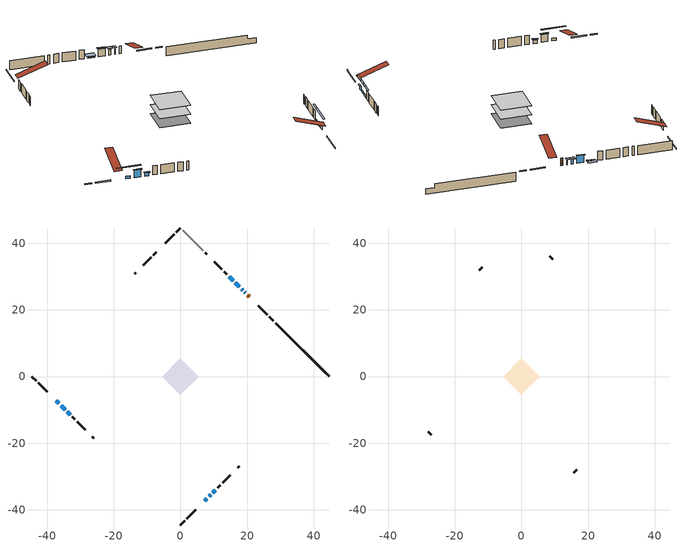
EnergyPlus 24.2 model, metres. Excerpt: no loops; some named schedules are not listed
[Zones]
conditioned space
 floor adiabatic (AdiabaticFloorConstruction): -5.51,0 0,5.51 5.51,0 0,-5.51 z0.89
 floor foundation (Slab1 construction): -5.5,0 0,5.5 5.5,0 0,-5.5 z-1.55
 wall outside (RimJoist1 construction): 0,-44.55 1.21,-43.34 / -44.55,0 -43.34,-1.21 / 0,44.55 -1.21,43.34 / 27.88,16.67 26.67,17.88 z0.89:1.19
 wall outside (RimJoist2 construction): 1.87,-42.68 4.58,-39.97 / -42.68,-1.87 -39.97,-4.58 / -1.87,42.68 -4.58,39.97 / 26.01,18.54 23.3,21.25 z0.89:1.19
 wall outside (AdiabaticWallConstruction 1): 20.58,23.98 20.15,24.4 z0.89:2.92
 wall outside (AdiabaticWallConstruction): 19.49,25.06 19.35,25.21 / 18.69,25.86 18.31,26.24 z0.89:2.42; -37.25,-7.3 -36.46,-8.09 / 8.56,-35.99 9.05,-35.5 / 9.71,-34.84 10.49,-34.06 z0.89:1.58; 17.66,26.89 16.43,28.12 / -35.81,-8.74 -34.58,-9.97 z0.89:2.92; 7.3,-37.25 7.9,-36.65 z0.89:2.01; -33.93,-10.62 -33.15,-11.4 z0.89:1.78; 15.78,28.77 14.56,29.99 z0.89:1.01
 wall outside (Wall1 construction): 11.15,-33.4 11.96,-32.59 / -32.49,-12.06 -31.68,-12.87 / -7.31,37.25 -8.12,36.43 / 13.9,30.65 13.09,31.46 z0.89:3.33
 wall outside (Wall2 construction): 12.61,-31.94 14.99,-29.56 / -31.02,-13.53 -28.65,-15.91 / -8.77,35.78 -11.15,33.4 / 12.43,32.12 10.06,34.5 z0.89:3.33
 wall outside (Wall4 construction): 17.21,-27.34 17.61,-26.95 / -26.43,-18.13 -26.03,-18.52 / -13.37,31.18 -13.76,30.79 / 7.84,36.72 7.44,37.11 z0.89:3.33
 wall foundation (FoundationWall1 construction): 28.54,16.01,-1.55 28.54,16.01,0.89 42.95,1.6,0.89 42.95,1.6,-0.09 44.55,0,-0.09 44.55,0,-1.55
 wall adiabatic (Wall5 construction): 6.78,37.77 0.66,43.89 z0.89:3.33
 window (WindowConstruction 4): 19.49,25.06 19.35,25.2 z0.89:2.41
 window (WindowConstruction 9): -37.25,-7.31 -36.46,-8.09 z0.89:1.58
 window (WindowConstruction 5): 18.69,25.86 18.31,26.24 z0.89:2.41
 window (WindowConstruction): 17.66,26.9 16.43,28.12 z0.89:2.92
 window (WindowConstruction 1): 7.31,-37.25 7.9,-36.65 z0.89:2.01
 window (WindowConstruction 2): -35.81,-8.74 -34.58,-9.97 z0.89:2.92
 window (WindowConstruction 3): -33.93,-10.62 -33.15,-11.4 z0.89:1.78
 window (WindowConstruction 6): 15.78,28.77 14.56,29.99 z0.89:1.01
 window (WindowConstruction 7): 8.56,-35.99 9.05,-35.5 z0.89:1.58
 window (WindowConstruction 8): 9.71,-34.84 10.49,-34.06 z0.89:1.58
 door (Door): 20.57,23.98 20.15,24.4 z0.89:2.92
 ceiling adiabatic (AdiabaticFloorConstruction): 0,-5.51 5.51,0 0,5.51 -5.51,0 z0.89
attic - vented
 floor to conditioned space (Floor1 construction Reversed): -5.5,0 0,5.5 5.5,0 0,-5.5 z3.33
 wall outside (Wall3 construction): 15.65,-28.9 16.55,-28 / -27.99,-16.56 -27.08,-17.47 / -11.81,32.74 -12.71,31.84 / 9.4,35.15 8.49,36.06 z0.89:3.33
 roof outside (Roof1 construction): 6.65,-37.9,3.33 1.29,-32.54,5.85 -0.12,-33.96,5.85 5.24,-39.31,3.33; -37.9,-6.65,3.33 -32.54,-1.29,5.85 -33.96,0.12,5.85 -39.31,-5.24,3.33; -6.65,37.9,3.33 -1.29,32.54,5.85 0.12,33.96,5.85 -5.24,39.31,3.33; 21.23,23.32,3.33 15.87,17.96,5.85 17.28,16.55,5.85 22.64,21.91,3.33
shading: 19.14,25.42 19.7,24.85 20.35,25.49 19.78,26.06 z2.71; -34.6,-9.95 -39.11,-5.44 -39.4,-5.73 -34.89,-10.24 z4.22; 18.1,26.45 18.9,25.65 19.55,26.29 18.75,27.09 z2.71; 16.29,28.26 17.8,26.75 18.09,27.04 16.58,28.55 z3.12; 8.05,-36.5 7.16,-37.39 7.45,-37.68 8.34,-36.8 z2.21; -34.44,-10.11 -35.95,-8.6 -36.24,-8.89 -34.73,-10.4 z3.12; -33,-11.55 -34.07,-10.48 -34.36,-10.77 -33.3,-11.84 z1.98; 14.35,30.2 15.99,28.56 17.06,29.64 15.42,31.28 z1.3; 10.92,-33.63 6.69,-37.86 6.99,-38.15 11.21,-33.93 z4.22; 12.36,-32.2 7.84,-36.71 8.13,-37 12.65,-32.49 z4.22
[Building]
Building 1: Terrain=Suburbs
[Site:Location]
Quebec Intl AP_QC: Latitude {deg}=46.8; Longitude {deg}=-71.38; Time Zone {hr}=-5; Elevation {m}=74; Keep Site Location Information=Yes
[Site:GroundTemperature:Shallow]
0.0108218, -2.24938, -2.43038, -1.3578, 2.94801, 7.23376, 10.9493, 13.303, 13.5029, 11.5886, 7.96783, 3.81355
[Site:WaterMainsTemperature]
Calculation Method=Schedule; Temperature Schedule=mains temperature schedule
[Material] Roughness=Rough; Thermal Absorptance=0.9
Name | Thickness {m} | Conductivity {W/m-K} | Density {kg/m3} | Specific Heat {J/kg-K} | Solar Absorptance | Visible Absorptance
asphalt or fiberglass shingles | 0.00635 | 0.162714 | 1121.4 | 1465.45 | 0.4 | 0.4
ceiling loosefill ins | 0.254 | 0.0480833 | 16.02 | 1046.75 | 0.7 | 0.7
ceiling stud and cavity | 0.1397 | 0.0794962 | 65.682 | 1177.47 | 0.7 | 0.7
concrete 4.0 in. | 0.1016 | 1.803125 | 2242.8 | 837.4 | 0.7 | 0.7
concrete 8.0 in. | 0.2032 | 1.803125 | 2242.8 | 837.4 | 0.7 | 0.7
door material | 0.04445 | 0.0451087 | 512.64 | 1214.23 | 0.7 | 0.7
floor covering | 0.0127 | 0.0433444 | 54.468 | 1339.84 | 0.6 | 0.6
floor rigid ins; wall rigid ins 2 | 0.512978 | 0.029427 | 32.04 | 1214.23 | 0.7 | 0.7
floor stud and cavity | 0.1397 | 1.75129 | 37.0049 | 1207.88 | 0.7 | 0.7
furniture material conditioned space 1 | 0.1524 | 0.115458 | 640.8 | 1214.23 | 0.6 | 0.6
gypsum board | 0.0127 | 0.160291 | 801 | 837.4 | 0.6 | 0.6
osb sheathing 0.5 in. | 0.0127 | 0.115458 | 512.64 | 1214.23 | 0.7 | 0.7
osb sheathing 0.75 in. | 0.01905 | 0.115458 | 512.64 | 1214.23 | 0.7 | 0.7
osb sheathing 2.0 in. | 0.0508 | 0.115458 | 512.64 | 1214.23 | 0.7 | 0.7
rim joist rigid ins; wall rigid ins | 0.051816 | 0.029427 | 32.04 | 1214.23 | 0.7 | 0.7
rim joist stud and cavity | 0.0508 | 0.0377331 | 125.044 | 1163.47 | 0.6 | 0.6
rim joist stud and cavity 1 | 0.0508 | 0.044277 | 125.044 | 1163.47 | 0.6 | 0.6
wall rigid ins 1 | 0.051816 | 0.029427 | 32.04 | 1214.23 | 0.4 | 0.4
wall stud and cavity | 0.1397 | 0.231988 | 139.0536 | 1170.24 | 0.7 | 0.7
wall stud and cavity 1 | 0.1397 | 0.251873 | 139.0536 | 1170.24 | 0.7 | 0.7
wall stud and cavity 2 | 0.0889 | 6.1454 | 50.32683 | 1063.81 | 0.6 | 0.6
wall stud and cavity 3 | 0.1397 | 0.0803857 | 139.0536 | 1170.24 | 0.7 | 0.7
wall stud and cavity 4 | 0.1397 | 0.194677 | 139.0536 | 1170.24 | 0.7 | 0.7
wall stud and cavity 5 | 0.0889 | 0.380278 | 52.3479 | 1209.89 | 0.7 | 0.7
wall stud and cavity 6 | 0.0889 | 0.391764 | 83.0341 | 1211.67 | 0.7 | 0.7
wood siding | 0.0254 | 0.102417 | 544.68 | 1172.36 | 0.4 | 0.4
wood siding 1 | 0.00254 | 0.102417 | 544.68 | 1172.36 | 0.4 | 0.4
wood siding 2; wood siding 3; wood siding 4 | 0.0254 | 0.102417 | 544.68 | 1172.36 | 0.7 | 0.7
[WindowMaterial:SimpleGlazingSystem]
Name | U-Factor {W/m2-K} | Solar Heat Gain Coefficient
WindowMaterial | 3.296079 | 0.7
WindowMaterial 1 | 3.304596 | 0.64
WindowMaterial 2 | 3.30346 | 0.64
WindowMaterial 3 | 3.14959 | 0.45
WindowMaterial 4 | 2.97584 | 0.62
WindowMaterial 5 | 3.05817 | 0.24
WindowMaterial 6 | 3.30573 | 0.6
WindowMaterial 7 | 3.30573 | 0.63
[Construction]
AdiabaticFloorConstruction: floor stud and cavity, floor rigid ins, osb sheathing 0.75 in., floor covering
AdiabaticWallConstruction: wood siding 3, wall rigid ins 2, wall stud and cavity 5, gypsum board
AdiabaticWallConstruction 1: wood siding 4, wall rigid ins 2, wall stud and cavity 5, gypsum board
Door: door material
Floor1 construction Reversed: gypsum board, ceiling stud and cavity, ceiling loosefill ins
FoundationWall1 construction: concrete 8.0 in.
furniture construction conditioned space 1: furniture material conditioned space 1
PartitionWallConstruction: gypsum board, wall stud and cavity 6, gypsum board
RimJoist1 construction: wood siding 2, rim joist rigid ins, osb sheathing 2.0 in., rim joist stud and cavity
RimJoist2 construction: wood siding 2, rim joist rigid ins, osb sheathing 2.0 in., rim joist stud and cavity 1
Roof1 construction: asphalt or fiberglass shingles
Slab1 construction: concrete 4.0 in.
Wall1 construction: wood siding, wall rigid ins, osb sheathing 0.5 in., wall stud and cavity, gypsum board
Wall2 construction: wood siding, wall rigid ins, osb sheathing 0.5 in., wall stud and cavity 1, gypsum board
Wall3 construction: wood siding 1, wall stud and cavity 2
Wall4 construction: wood siding, osb sheathing 0.5 in., wall stud and cavity 3, gypsum board
Wall5 construction: wall rigid ins 1, osb sheathing 0.5 in., wall stud and cavity 4, gypsum board
WindowConstruction; WindowConstruction 2: WindowMaterial
WindowConstruction 1: WindowMaterial 1
WindowConstruction 3: WindowMaterial 2
WindowConstruction 4: WindowMaterial 3
WindowConstruction 5: WindowMaterial 4
WindowConstruction 6: WindowMaterial 5
WindowConstruction 7: WindowMaterial 6
WindowConstruction 8; WindowConstruction 9: WindowMaterial 7
[Zone] Multiplier=1; Part of Total Floor Area=Yes
Name | Volume {m3}
attic - vented | 24.8325
conditioned space | 313.7
[Space]
Name | Zone | Volume {m3}
attic - vented 1 | attic - vented | 24.8325
conditioned space 1 | conditioned space | 313.7
[ZoneInfiltration:EffectiveLeakageArea]
infil attic - vented 1: Zone or Space=attic - vented 1; Schedule=Always On Discrete; Effective Air Leakage Area {cm2}=2235.69; Stack Coefficient=0.000345241; Wind Coefficient=1.2554e-05
[ZoneMixing]
whole house fan mix: Zone or Space=attic - vented; Schedule=Always On Continuous; Design Flow Rate Calculation Method=Flow/Zone; Design Flow Rate {m3/s}=0; Source Zone or Space=conditioned space
[SurfaceProperty:ExposedFoundationPerimeter]
Slab1: Exposed Perimeter Calculation Method=TotalExposedPerimeter; Total Exposed Perimeter {m}=22.647
[InternalMass] Zone or ZoneList=conditioned space; Space or SpaceList=conditioned space 1
Name | Construction | Surface Area {m2}
furniture mass conditioned space 1 | furniture construction conditioned space 1 | 48.4798
partition wall mass | PartitionWallConstruction | 121.199
[Lights]
interior lighting: Zone or ZoneList or Space or SpaceList=conditioned space 1; Schedule=interior lighting schedule; Design Level Calculation Method=LightingLevel; Lighting Level {W}=343.2; Return Air Fraction=0; Fraction Radiant=0.6; Fraction Visible=0.2; Fraction Replaceable=1
[People]
occupants: Zone or ZoneList or Space or SpaceList=conditioned space 1; Number of People Schedule=occupants schedule; Number of People Calculation Method=People; Number of People=3; Fraction Radiant=0.314171; Sensible Heat Fraction=0.56303; Activity Level Schedule=occupants activity schedule; Carbon Dioxide Generation Rate {m3/s-W}=0; Enable ASHRAE 55 Comfort Warnings=No; Mean Radiant Temperature Calculation Type=EnclosureAveraged
[ElectricEquipment] Zone or ZoneList or Space or SpaceList=conditioned space 1; Design Level Calculation Method=EquipmentLevel
Name | Schedule | Design Level {W} | Fraction Latent | Fraction Radiant | Fraction Lost
clothes dryer | clothes dryer schedule | 140.772 | 0.015 | 0.081 | 0.85
clothes washer | clothes washer schedule | 32.1985 | 0.03 | 0.162 | 0.7
cooking range | cooking range schedule | 208.969 | 0.08 | 0.432 | 0.2
dishwasher | dishwasher schedule | 66.8632 | 0.3 | 0.18 | 0.4
fridge | fridge schedule | 72.9452 | 0 | 0.6 | 0
mech vent bath fan 0 | mech vent bath fan 0 schedule | 50.2 | 0 | 0 | 1
mech vent house fan | mech vent house fan schedule | 0 | 0 | 0 | 1
mech vent house fan cfis | mech vent house fan cfis schedule | 0 | 0 | 0 | 0
mech vent range fan 0 | mech vent range fan 0 schedule | 57 | 0 | 0 | 1
misc plug loads | misc plug loads schedule | 494.7 | 0.045 | 0.513 | 0.1
whole house fan | Always On Discrete | 0 | 0 | 0 | 1
[OtherEquipment] Zone or ZoneList or Space or SpaceList=conditioned space 1; Design Level Calculation Method=EquipmentLevel
Name | Fuel Type | Schedule | Design Level {W} | Fraction Latent | Fraction Radiant | Fraction Lost
clothes dryer 1 | Electricity | clothes dryer schedule | 0 | 0.015 | 0.081 | 0.85
cooking range 1 | Electricity | cooking range schedule | 0 | 0.08 | 0.432 | 0.2
general water use latent | None | general water use schedule | 59.3978 | 1 | 0 | 0
general water use sensible | None | general water use schedule | -58.539 | 0 | 0.6 | 0
mech vent house fan latent load | None | Always On Discrete | 0 | 1 | 0 | 0
mech vent house fan sensible load | None | Always On Discrete | 0 | 0 | 0 | 0
water heater energy adjustment1 | Electricity | Always On Discrete | 0.01 | 0 | 0 | 1
[ZoneInfiltration:DesignFlowRate] Zone or ZoneList or Space or SpaceList=conditioned space 1; Schedule=Always On Discrete; Design Flow Rate Calculation Method=Flow/Zone; Design Flow Rate {m3/s}=0
infil flow; natural vent flow; whole house fan flow
[ZoneControl:Thermostat]
conditioned space Thermostat: Zone or ZoneList=conditioned space; Control Type Schedule=conditioned space Thermostat Schedule; Control 1=conditioned space temperature setpoint; Temperature Difference Between Cutout And Setpoint {deltaC}=0
[ThermostatSetpoint:DualSetpoint]
conditioned space temperature setpoint: Heating Setpoint Temperature Schedule=heating setpoint; Cooling Setpoint Temperature Schedule=cooling setpoint
[Zone equipment]
conditioned space: electric baseboard
[Foundation:Kiva]
Foundation Kiva 1: Initial Indoor Air Temperature {C}=18; Wall Height Above Grade {m}=0.889986; Wall Depth Below Slab {m}=0.2032
[Foundation:Kiva:Settings]
Soil Conductivity {W/m-K}=0.849921; Soil Density {kg/m3}=1842.3; Soil Specific Heat {J/kg-K}=418.7; Ground Solar Absorptivity=0.9; Ground Thermal Absorptivity=0.9; Ground Surface Roughness {m}=0.03; Far-Field Width {m}=40; Deep-Ground Boundary Condition=ZeroFlux; Deep-Ground Depth {m}=40; Minimum Cell Dimension {m}=0.2; Maximum Cell Growth Coefficient=3; Simulation Timestep=Timestep
[Exterior:Lights]
exterior lighting: Schedule=exterior lighting schedule; Design Level {W}=75.6
[EnergyManagementSystem:Sensor] Output:Variable or Output:Meter Index Key=conditioned space
Name | Output:Variable or Output:Meter
conditioned_space_clg_unmet_s | Zone Cooling Setpoint Not Met Time
conditioned_space_htg_unmet_s | Zone Heating Setpoint Not Met Time
fridge_tin_s; tin_s; tin_s_1 | Zone Mean Air Temperature
tout_s | Zone Outdoor Air Drybulb Temperature
win_s | Zone Air Humidity Ratio
[Schedule:Constant]
Name | Hourly Value
Always On Continuous; mech vent house fan schedule; mech vent house fan cfis schedule; Always On Discrete | 1
occupants activity schedule | 117.228
fridge schedule | 0
[Schedule:Week:Daily]
interior lighting schedule Week Rule - Jan1-Jan27: interior lighting schedule day, interior lighting schedule day, interior lighting schedule day, interior lighting schedule day, interior lighting schedule day, interior lighting schedule day, interior lighting schedule day, interior lighting schedule default day, interior lighting schedule default day, interior lighting schedule default day, interior lighting schedule default day, interior lighting schedule default day
interior lighting schedule Week Rule - Jan28-Feb3: interior lighting schedule day, interior lighting schedule day, interior lighting schedule day, interior lighting schedule day, interior lighting schedule day 1, interior lighting schedule day 1, interior lighting schedule day 1, interior lighting schedule default day, interior lighting schedule default day, interior lighting schedule default day, interior lighting schedule default day, interior lighting schedule default day
interior lighting schedule Week Rule - Feb4-Feb24: interior lighting schedule day 1, interior lighting schedule day 1, interior lighting schedule day 1, interior lighting schedule day 1, interior lighting schedule day 1, interior lighting schedule day 1, interior lighting schedule day 1, interior lighting schedule default day, interior lighting schedule default day, interior lighting schedule default day, interior lighting schedule default day, interior lighting schedule default day
interior lighting schedule Week Rule - Feb25-Mar3: interior lighting schedule day 1, interior lighting schedule day 1, interior lighting schedule day 1, interior lighting schedule day 1, interior lighting schedule day 2, interior lighting schedule day 2, interior lighting schedule day 2, interior lighting schedule default day, interior lighting schedule default day, interior lighting schedule default day, interior lighting schedule default day, interior lighting schedule default day
interior lighting schedule Week Rule - Mar4-Mar31: interior lighting schedule day 2, interior lighting schedule day 2, interior lighting schedule day 2, interior lighting schedule day 2, interior lighting schedule day 2, interior lighting schedule day 2, interior lighting schedule day 2, interior lighting schedule default day, interior lighting schedule default day, interior lighting schedule default day, interior lighting schedule default day, interior lighting schedule default day
interior lighting schedule Week Rule - Apr1-Apr28: interior lighting schedule day 3, interior lighting schedule day 3, interior lighting schedule day 3, interior lighting schedule day 3, interior lighting schedule day 3, interior lighting schedule day 3, interior lighting schedule day 3, interior lighting schedule default day, interior lighting schedule default day, interior lighting schedule default day, interior lighting schedule default day, interior lighting schedule default day
interior lighting schedule Week Rule - Apr29-May5: interior lighting schedule day 3, interior lighting schedule day 3, interior lighting schedule day 4, interior lighting schedule day 4, interior lighting schedule day 4, interior lighting schedule day 4, interior lighting schedule day 4, interior lighting schedule default day, interior lighting schedule default day, interior lighting schedule default day, interior lighting schedule default day, interior lighting schedule default day
interior lighting schedule Week Rule - May6-May26: interior lighting schedule day 4, interior lighting schedule day 4, interior lighting schedule day 4, interior lighting schedule day 4, interior lighting schedule day 4, interior lighting schedule day 4, interior lighting schedule day 4, interior lighting schedule default day, interior lighting schedule default day, interior lighting schedule default day, interior lighting schedule default day, interior lighting schedule default day
interior lighting schedule Week Rule - May27-Jun2: interior lighting schedule day 4, interior lighting schedule day 4, interior lighting schedule day 4, interior lighting schedule day 4, interior lighting schedule day 4, interior lighting schedule day 5, interior lighting schedule day 5, interior lighting schedule default day, interior lighting schedule default day, interior lighting schedule default day, interior lighting schedule default day, interior lighting schedule default day
interior lighting schedule Week Rule - Jun3-Jun30: interior lighting schedule day 5, interior lighting schedule day 5, interior lighting schedule day 5, interior lighting schedule day 5, interior lighting schedule day 5, interior lighting schedule day 5, interior lighting schedule day 5, interior lighting schedule default day, interior lighting schedule default day, interior lighting schedule default day, interior lighting schedule default day, interior lighting schedule default day
interior lighting schedule Week Rule - Jul1-Jul28: interior lighting schedule day 6, interior lighting schedule day 6, interior lighting schedule day 6, interior lighting schedule day 6, interior lighting schedule day 6, interior lighting schedule day 6, interior lighting schedule day 6, interior lighting schedule default day, interior lighting schedule default day, interior lighting schedule default day, interior lighting schedule default day, interior lighting schedule default day
interior lighting schedule Week Rule - Jul29-Aug4: interior lighting schedule day 6, interior lighting schedule day 6, interior lighting schedule day 6, interior lighting schedule day 7, interior lighting schedule day 7, interior lighting schedule day 7, interior lighting schedule day 7, interior lighting schedule default day, interior lighting schedule default day, interior lighting schedule default day, interior lighting schedule default day, interior lighting schedule default day
interior lighting schedule Week Rule - Aug5-Aug25: interior lighting schedule day 7, interior lighting schedule day 7, interior lighting schedule day 7, interior lighting schedule day 7, interior lighting schedule day 7, interior lighting schedule day 7, interior lighting schedule day 7, interior lighting schedule default day, interior lighting schedule default day, interior lighting schedule default day, interior lighting schedule default day, interior lighting schedule default day
interior lighting schedule Week Rule - Aug26-Sep1: interior lighting schedule day 7, interior lighting schedule day 7, interior lighting schedule day 7, interior lighting schedule day 7, interior lighting schedule day 7, interior lighting schedule day 7, interior lighting schedule day 8, interior lighting schedule default day, interior lighting schedule default day, interior lighting schedule default day, interior lighting schedule default day, interior lighting schedule default day
interior lighting schedule Week Rule - Sep2-Sep29: interior lighting schedule day 8, interior lighting schedule day 8, interior lighting schedule day 8, interior lighting schedule day 8, interior lighting schedule day 8, interior lighting schedule day 8, interior lighting schedule day 8, interior lighting schedule default day, interior lighting schedule default day, interior lighting schedule default day, interior lighting schedule default day, interior lighting schedule default day
interior lighting schedule Week Rule - Sep30-Oct6: interior lighting schedule day 8, interior lighting schedule day 9, interior lighting schedule day 9, interior lighting schedule day 9, interior lighting schedule day 9, interior lighting schedule day 9, interior lighting schedule day 9, interior lighting schedule default day, interior lighting schedule default day, interior lighting schedule default day, interior lighting schedule default day, interior lighting schedule default day
interior lighting schedule Week Rule - Oct7-Oct27: interior lighting schedule day 9, interior lighting schedule day 9, interior lighting schedule day 9, interior lighting schedule day 9, interior lighting schedule day 9, interior lighting schedule day 9, interior lighting schedule day 9, interior lighting schedule default day, interior lighting schedule default day, interior lighting schedule default day, interior lighting schedule default day, interior lighting schedule default day
interior lighting schedule Week Rule - Oct28-Nov3: interior lighting schedule day 9, interior lighting schedule day 9, interior lighting schedule day 9, interior lighting schedule day 9, interior lighting schedule day 10, interior lighting schedule day 10, interior lighting schedule day 10, interior lighting schedule default day, interior lighting schedule default day, interior lighting schedule default day, interior lighting schedule default day, interior lighting schedule default day
interior lighting schedule Week Rule - Nov4-Nov24: interior lighting schedule day 10, interior lighting schedule day 10, interior lighting schedule day 10, interior lighting schedule day 10, interior lighting schedule day 10, interior lighting schedule day 10, interior lighting schedule day 10, interior lighting schedule default day, interior lighting schedule default day, interior lighting schedule default day, interior lighting schedule default day, interior lighting schedule default day
interior lighting schedule Week Rule - Nov25-Dec1: interior lighting schedule day 10, interior lighting schedule day 10, interior lighting schedule day 10, interior lighting schedule day 10, interior lighting schedule day 10, interior lighting schedule day 10, interior lighting schedule day 11, interior lighting schedule default day, interior lighting schedule default day, interior lighting schedule default day, interior lighting schedule default day, interior lighting schedule default day
interior lighting schedule Week Rule - Dec2-Dec31: interior lighting schedule day 11, interior lighting schedule day 11, interior lighting schedule day 11, interior lighting schedule day 11, interior lighting schedule day 11, interior lighting schedule day 11, interior lighting schedule day 11, interior lighting schedule default day, interior lighting schedule default day, interior lighting schedule default day, interior lighting schedule default day, interior lighting schedule default day
occupants schedule Week Rule - Jan1-Dec31: occupants schedule day, occupants schedule day, occupants schedule day, occupants schedule day, occupants schedule day, occupants schedule day, occupants schedule day, occupants schedule default day, occupants schedule default day, occupants schedule default day, occupants schedule default day, occupants schedule default day
clothes dryer schedule Week Rule - Jan1-Dec31: clothes dryer schedule day, clothes dryer schedule day, clothes dryer schedule day, clothes dryer schedule day, clothes dryer schedule day, clothes dryer schedule day, clothes dryer schedule day, clothes dryer schedule default day, clothes dryer schedule default day, clothes dryer schedule default day, clothes dryer schedule default day, clothes dryer schedule default day
clothes washer schedule Week Rule - Jan1-Dec31: clothes washer schedule day, clothes washer schedule day, clothes washer schedule day, clothes washer schedule day, clothes washer schedule day, clothes washer schedule day, clothes washer schedule day, clothes washer schedule default day, clothes washer schedule default day, clothes washer schedule default day, clothes washer schedule default day, clothes washer schedule default day
cooking range schedule Week Rule - Jan1-Dec31: cooking range schedule day, cooking range schedule day, cooking range schedule day, cooking range schedule day, cooking range schedule day, cooking range schedule day, cooking range schedule day, cooking range schedule default day, cooking range schedule default day, cooking range schedule default day, cooking range schedule default day, cooking range schedule default day
dishwasher schedule Week Rule - Jan1-Dec31: dishwasher schedule day, dishwasher schedule day, dishwasher schedule day, dishwasher schedule day, dishwasher schedule day, dishwasher schedule day, dishwasher schedule day, dishwasher schedule default day, dishwasher schedule default day, dishwasher schedule default day, dishwasher schedule default day, dishwasher schedule default day
mech vent bath fan 0 schedule Week Rule - Jan1-Dec31: mech vent bath fan 0 schedule day, mech vent bath fan 0 schedule day, mech vent bath fan 0 schedule day, mech vent bath fan 0 schedule day, mech vent bath fan 0 schedule day, mech vent bath fan 0 schedule day, mech vent bath fan 0 schedule day, mech vent bath fan 0 schedule default day, mech vent bath fan 0 schedule default day, mech vent bath fan 0 schedule default day, mech vent bath fan 0 schedule default day, mech vent bath fan 0 schedule default day
mech vent range fan 0 schedule Week Rule - Jan1-Dec31: mech vent range fan 0 schedule day, mech vent range fan 0 schedule day, mech vent range fan 0 schedule day, mech vent range fan 0 schedule day, mech vent range fan 0 schedule day, mech vent range fan 0 schedule day, mech vent range fan 0 schedule day, mech vent range fan 0 schedule default day, mech vent range fan 0 schedule default day, mech vent range fan 0 schedule default day, mech vent range fan 0 schedule default day, mech vent range fan 0 schedule default day
misc plug loads schedule Week Rule - Jan1-Dec31: misc plug loads schedule day, misc plug loads schedule day, misc plug loads schedule day, misc plug loads schedule day, misc plug loads schedule day, misc plug loads schedule day, misc plug loads schedule day, misc plug loads schedule default day, misc plug loads schedule default day, misc plug loads schedule default day, misc plug loads schedule default day, misc plug loads schedule default day
general water use schedule Week Rule - Jan1-Dec31: general water use schedule day, general water use schedule day, general water use schedule day, general water use schedule day, general water use schedule day, general water use schedule day, general water use schedule day, general water use schedule default day, general water use schedule default day, general water use schedule default day, general water use schedule default day, general water use schedule default day
exterior lighting schedule Week Rule - Jan1-Jan27: exterior lighting schedule day, exterior lighting schedule day, exterior lighting schedule day, exterior lighting schedule day, exterior lighting schedule day, exterior lighting schedule day, exterior lighting schedule day, exterior lighting schedule default day, exterior lighting schedule default day, exterior lighting schedule default day, exterior lighting schedule default day, exterior lighting schedule default day
exterior lighting schedule Week Rule - Jan28-Feb3: exterior lighting schedule day, exterior lighting schedule day, exterior lighting schedule day, exterior lighting schedule day, exterior lighting schedule day 1, exterior lighting schedule day 1, exterior lighting schedule day 1, exterior lighting schedule default day, exterior lighting schedule default day, exterior lighting schedule default day, exterior lighting schedule default day, exterior lighting schedule default day
exterior lighting schedule Week Rule - Feb4-Feb24: exterior lighting schedule day 1, exterior lighting schedule day 1, exterior lighting schedule day 1, exterior lighting schedule day 1, exterior lighting schedule day 1, exterior lighting schedule day 1, exterior lighting schedule day 1, exterior lighting schedule default day, exterior lighting schedule default day, exterior lighting schedule default day, exterior lighting schedule default day, exterior lighting schedule default day
exterior lighting schedule Week Rule - Feb25-Mar3: exterior lighting schedule day 1, exterior lighting schedule day 1, exterior lighting schedule day 1, exterior lighting schedule day 1, exterior lighting schedule day 2, exterior lighting schedule day 2, exterior lighting schedule day 2, exterior lighting schedule default day, exterior lighting schedule default day, exterior lighting schedule default day, exterior lighting schedule default day, exterior lighting schedule default day
exterior lighting schedule Week Rule - Mar4-Mar31: exterior lighting schedule day 2, exterior lighting schedule day 2, exterior lighting schedule day 2, exterior lighting schedule day 2, exterior lighting schedule day 2, exterior lighting schedule day 2, exterior lighting schedule day 2, exterior lighting schedule default day, exterior lighting schedule default day, exterior lighting schedule default day, exterior lighting schedule default day, exterior lighting schedule default day
exterior lighting schedule Week Rule - Apr1-Apr28: exterior lighting schedule day 3, exterior lighting schedule day 3, exterior lighting schedule day 3, exterior lighting schedule day 3, exterior lighting schedule day 3, exterior lighting schedule day 3, exterior lighting schedule day 3, exterior lighting schedule default day, exterior lighting schedule default day, exterior lighting schedule default day, exterior lighting schedule default day, exterior lighting schedule default day
exterior lighting schedule Week Rule - Apr29-May5: exterior lighting schedule day 3, exterior lighting schedule day 3, exterior lighting schedule day 4, exterior lighting schedule day 4, exterior lighting schedule day 4, exterior lighting schedule day 4, exterior lighting schedule day 4, exterior lighting schedule default day, exterior lighting schedule default day, exterior lighting schedule default day, exterior lighting schedule default day, exterior lighting schedule default day
exterior lighting schedule Week Rule - May6-May26: exterior lighting schedule day 4, exterior lighting schedule day 4, exterior lighting schedule day 4, exterior lighting schedule day 4, exterior lighting schedule day 4, exterior lighting schedule day 4, exterior lighting schedule day 4, exterior lighting schedule default day, exterior lighting schedule default day, exterior lighting schedule default day, exterior lighting schedule default day, exterior lighting schedule default day
exterior lighting schedule Week Rule - May27-Jun2: exterior lighting schedule day 4, exterior lighting schedule day 4, exterior lighting schedule day 4, exterior lighting schedule day 4, exterior lighting schedule day 4, exterior lighting schedule day 5, exterior lighting schedule day 5, exterior lighting schedule default day, exterior lighting schedule default day, exterior lighting schedule default day, exterior lighting schedule default day, exterior lighting schedule default day
exterior lighting schedule Week Rule - Jun3-Jun30: exterior lighting schedule day 5, exterior lighting schedule day 5, exterior lighting schedule day 5, exterior lighting schedule day 5, exterior lighting schedule day 5, exterior lighting schedule day 5, exterior lighting schedule day 5, exterior lighting schedule default day, exterior lighting schedule default day, exterior lighting schedule default day, exterior lighting schedule default day, exterior lighting schedule default day
exterior lighting schedule Week Rule - Jul1-Jul28: exterior lighting schedule day 6, exterior lighting schedule day 6, exterior lighting schedule day 6, exterior lighting schedule day 6, exterior lighting schedule day 6, exterior lighting schedule day 6, exterior lighting schedule day 6, exterior lighting schedule default day, exterior lighting schedule default day, exterior lighting schedule default day, exterior lighting schedule default day, exterior lighting schedule default day
exterior lighting schedule Week Rule - Jul29-Aug4: exterior lighting schedule day 6, exterior lighting schedule day 6, exterior lighting schedule day 6, exterior lighting schedule day 7, exterior lighting schedule day 7, exterior lighting schedule day 7, exterior lighting schedule day 7, exterior lighting schedule default day, exterior lighting schedule default day, exterior lighting schedule default day, exterior lighting schedule default day, exterior lighting schedule default day
exterior lighting schedule Week Rule - Aug5-Aug25: exterior lighting schedule day 7, exterior lighting schedule day 7, exterior lighting schedule day 7, exterior lighting schedule day 7, exterior lighting schedule day 7, exterior lighting schedule day 7, exterior lighting schedule day 7, exterior lighting schedule default day, exterior lighting schedule default day, exterior lighting schedule default day, exterior lighting schedule default day, exterior lighting schedule default day
exterior lighting schedule Week Rule - Aug26-Sep1: exterior lighting schedule day 7, exterior lighting schedule day 7, exterior lighting schedule day 7, exterior lighting schedule day 7, exterior lighting schedule day 7, exterior lighting schedule day 7, exterior lighting schedule day 8, exterior lighting schedule default day, exterior lighting schedule default day, exterior lighting schedule default day, exterior lighting schedule default day, exterior lighting schedule default day
exterior lighting schedule Week Rule - Sep2-Sep29: exterior lighting schedule day 8, exterior lighting schedule day 8, exterior lighting schedule day 8, exterior lighting schedule day 8, exterior lighting schedule day 8, exterior lighting schedule day 8, exterior lighting schedule day 8, exterior lighting schedule default day, exterior lighting schedule default day, exterior lighting schedule default day, exterior lighting schedule default day, exterior lighting schedule default day
exterior lighting schedule Week Rule - Sep30-Oct6: exterior lighting schedule day 8, exterior lighting schedule day 9, exterior lighting schedule day 9, exterior lighting schedule day 9, exterior lighting schedule day 9, exterior lighting schedule day 9, exterior lighting schedule day 9, exterior lighting schedule default day, exterior lighting schedule default day, exterior lighting schedule default day, exterior lighting schedule default day, exterior lighting schedule default day
[Schedule:Year]
interior lighting schedule: interior lighting schedule Week Rule - Jan1-Jan27, 1, 1, 1, 27, interior lighting schedule Week Rule - Jan28-Feb3, 1, 28, 2, 3, interior lighting schedule Week Rule - Feb4-Feb24, 2, 4, 2, 24, interior lighting schedule Week Rule - Feb25-Mar3, 2, 25, 3, 3, interior lighting schedule Week Rule - Mar4-Mar31, 3, 4, 3, 31, interior lighting schedule Week Rule - Apr1-Apr28, 4, 1, 4, 28, interior lighting schedule Week Rule - Apr29-May5, 4, 29, 5, 5, interior lighting schedule Week Rule - May6-May26, 5, 6, 5, 26, interior lighting schedule Week Rule - May27-Jun2, 5, 27, 6, 2, interior lighting schedule Week Rule - Jun3-Jun30, 6, 3, 6, 30, interior lighting schedule Week Rule - Jul1-Jul28, 7, 1, 7, 28, interior lighting schedule Week Rule - Jul29-Aug4, 7, 29, 8, 4, interior lighting schedule Week Rule - Aug5-Aug25, 8, 5, 8, 25, interior lighting schedule Week Rule - Aug26-Sep1, 8, 26, 9, 1, interior lighting schedule Week Rule - Sep2-Sep29, 9, 2, 9, 29, interior lighting schedule Week Rule - Sep30-Oct6, 9, 30, 10, 6, interior lighting schedule Week Rule - Oct7-Oct27, 10, 7, 10, 27, interior lighting schedule Week Rule - Oct28-Nov3, 10, 28, 11, 3, interior lighting schedule Week Rule - Nov4-Nov24, 11, 4, 11, 24, interior lighting schedule Week Rule - Nov25-Dec1, 11, 25, 12, 1, interior lighting schedule Week Rule - Dec2-Dec31, 12, 2, 12, 31
occupants schedule: occupants schedule Week Rule - Jan1-Dec31, 1, 1, 12, 31
clothes dryer schedule: clothes dryer schedule Week Rule - Jan1-Dec31, 1, 1, 12, 31
clothes washer schedule: clothes washer schedule Week Rule - Jan1-Dec31, 1, 1, 12, 31
cooking range schedule: cooking range schedule Week Rule - Jan1-Dec31, 1, 1, 12, 31
dishwasher schedule: dishwasher schedule Week Rule - Jan1-Dec31, 1, 1, 12, 31
mech vent bath fan 0 schedule: mech vent bath fan 0 schedule Week Rule - Jan1-Dec31, 1, 1, 12, 31
mech vent range fan 0 schedule: mech vent range fan 0 schedule Week Rule - Jan1-Dec31, 1, 1, 12, 31
misc plug loads schedule: misc plug loads schedule Week Rule - Jan1-Dec31, 1, 1, 12, 31
general water use schedule: general water use schedule Week Rule - Jan1-Dec31, 1, 1, 12, 31
exterior lighting schedule: exterior lighting schedule Week Rule - Jan1-Jan27, 1, 1, 1, 27, exterior lighting schedule Week Rule - Jan28-Feb3, 1, 28, 2, 3, exterior lighting schedule Week Rule - Feb4-Feb24, 2, 4, 2, 24, exterior lighting schedule Week Rule - Feb25-Mar3, 2, 25, 3, 3, exterior lighting schedule Week Rule - Mar4-Mar31, 3, 4, 3, 31, exterior lighting schedule Week Rule - Apr1-Apr28, 4, 1, 4, 28, exterior lighting schedule Week Rule - Apr29-May5, 4, 29, 5, 5, exterior lighting schedule Week Rule - May6-May26, 5, 6, 5, 26, exterior lighting schedule Week Rule - May27-Jun2, 5, 27, 6, 2, exterior lighting schedule Week Rule - Jun3-Jun30, 6, 3, 6, 30, exterior lighting schedule Week Rule - Jul1-Jul28, 7, 1, 7, 28, exterior lighting schedule Week Rule - Jul29-Aug4, 7, 29, 8, 4, exterior lighting schedule Week Rule - Aug5-Aug25, 8, 5, 8, 25, exterior lighting schedule Week Rule - Aug26-Sep1, 8, 26, 9, 1, exterior lighting schedule Week Rule - Sep2-Sep29, 9, 2, 9, 29, exterior lighting schedule Week Rule - Sep30-Oct6, 9, 30, 10, 6, exterior lighting schedule Week Rule - Oct7-Oct27, 10, 7, 10, 27, exterior lighting schedule Week Rule - Oct28-Nov3, 10, 28, 11, 3, exterior lighting schedule Week Rule - Nov4-Nov24, 11, 4, 11, 24, exterior lighting schedule Week Rule - Nov25-Dec1, 11, 25, 12, 1, exterior lighting schedule Week Rule - Dec2-Dec31, 12, 2, 12, 31
[Schedule:Compact]
conditioned space Thermostat Schedule: Through: 12/31, For: AllDays, Until: 24:00, 4
mains temperature schedule: Through: 01/01, For: AllDays, Until: 24:00, 5.175, Through: 01/02, For: AllDays, Until: 24:00, 5.10167, Through: 01/03, For: AllDays, Until: 24:00, 5.02889, Through: 01/04, For: AllDays, Until: 24:00, 4.95778, Through: 01/05, For: AllDays, Until: 24:00, 4.88778, Through: 01/06, For: AllDays, Until: 24:00, 4.81833, Through: 01/07, For: AllDays, Until: 24:00, 4.75056, Through: 01/08, For: AllDays, Until: 24:00, 4.68389, Through: 01/09, For: AllDays, Until: 24:00, 4.61833, Through: 01/10, For: AllDays, Until: 24:00, 4.55389, Through: 01/11, For: AllDays, Until: 24:00, 4.49056, Through: 01/12, For: AllDays, Until: 24:00, 4.42889, Through: 01/13, For: AllDays, Until: 24:00, 4.36778, Through: 01/14, For: AllDays, Until: 24:00, 4.30889, Through: 01/15, For: AllDays, Until: 24:00, 4.25056, Through: 01/16, For: AllDays, Until: 24:00, 4.19389, Through: 01/17, For: AllDays, Until: 24:00, 4.13833, Through: 01/18, For: AllDays, Until: 24:00, 4.08444, Through: 01/19, For: AllDays, Until: 24:00, 4.03167, Through: 01/20, For: AllDays, Until: 24:00, 3.98056, Through: 01/21, For: AllDays, Until: 24:00, 3.93056, Through: 01/22, For: AllDays, Until: 24:00, 3.88222, Through: 01/23, For: AllDays, Until: 24:00, 3.835, Through: 01/24, For: AllDays, Until: 24:00, 3.78944, Through: 01/25, For: AllDays, Until: 24:00, 3.74556, Through: 01/26, For: AllDays, Until: 24:00, 3.70278, Through: 01/27, For: AllDays, Until: 24:00, 3.66167, Through: 01/28, For: AllDays, Until: 24:00, 3.62167, Through: 01/29, For: AllDays, Until: 24:00, 3.58389, Through: 01/30, For: AllDays, Until: 24:00, 3.54722, Through: 01/31, For: AllDays, Until: 24:00, 3.51167, Through: 02/01, For: AllDays, Until: 24:00, 3.47833, Through: 02/02, For: AllDays, Until: 24:00, 3.44611, Through: 02/03, For: AllDays, Until: 24:00, 3.41556, Through: 02/04, For: AllDays, Until: 24:00, 3.38667, Through: 02/05, For: AllDays, Until: 24:00, 3.35944, Through: 02/06, For: AllDays, Until: 24:00, 3.33389, Through: 02/07, For: AllDays, Until: 24:00, 3.30944, Through: 02/08, For: AllDays, Until: 24:00, 3.28667, Through: 02/09, For: AllDays, Until: 24:00, 3.26611, Through: 02/10, For: AllDays, Until: 24:00, 3.24667, Through: 02/11, For: AllDays, Until: 24:00, 3.22889, Through: 02/12, For: AllDays, Until: 24:00, 3.21278, Through: 02/13, For: AllDays, Until: 24:00, 3.19833, Through: 02/14, For: AllDays, Until: 24:00, 3.18556, Through: 02/15, For: AllDays, Until: 24:00, 3.17389, Through: 02/16, For: AllDays, Until: 24:00, 3.16444, Through: 02/17, For: AllDays, Until: 24:00, 3.15667, Through: 02/18, For: AllDays, Until: 24:00, 3.15056, Through: 02/19, For: AllDays, Until: 24:00, 3.14556, Through: 02/20, For: AllDays, Until: 24:00, 3.14278, Through: 02/21, For: AllDays, Until: 24:00, 3.14111, Through: 02/22, For: AllDays, Until: 24:00, 3.14167, Through: 02/23, For: AllDays, Until: 24:00, 3.14333, Through: 02/24, For: AllDays, Until: 24:00, 3.14722, Through: 02/25, For: AllDays, Until: 24:00, 3.15222, Through: 02/26, For: AllDays, Until: 24:00, 3.15944, Through: 02/27, For: AllDays, Until: 24:00, 3.16778, Through: 02/28, For: AllDays, Until: 24:00, 3.17778, Through: 03/01, For: AllDays, Until: 24:00, 3.18944, Through: 03/02, For: AllDays, Until: 24:00, 3.20333, Through: 03/03, For: AllDays, Until: 24:00, 3.21833, Through: 03/04, For: AllDays, Until: 24:00, 3.235, Through: 03/05, For: AllDays, Until: 24:00, 3.25333, Through: 03/06, For: AllDays, Until: 24:00, 3.27333, Through: 03/07, For: AllDays, Until: 24:00, 3.29444, Through: 03/08, For: AllDays, Until: 24:00, 3.31778, Through: 03/09, For: AllDays, Until: 24:00, 3.34222, Through: 03/10, For: AllDays, Until: 24:00, 3.36889, Through: 03/11, For: AllDays, Until: 24:00, 3.39667, Through: 03/12, For: AllDays, Until: 24:00, 3.42611, Through: 03/13, For: AllDays, Until: 24:00, 3.45722, Through: 03/14, For: AllDays, Until: 24:00, 3.49, Through: 03/15, For: AllDays, Until: 24:00, 3.52389, Through: 03/16, For: AllDays, Until: 24:00, 3.55944, Through: 03/17, For: AllDays, Until: 24:00, 3.59667, Through: 03/18, For: AllDays, Until: 24:00, 3.63556, Through: 03/19, For: AllDays, Until: 24:00, 3.67556, Through: 03/20, For: AllDays, Until: 24:00, 3.71722, Through: 03/21, For: AllDays, Until: 24:00, 3.76056, Through: 03/22, For: AllDays, Until: 24:00, 3.80556, Through: 03/23, For: AllDays, Until: 24:00, 3.85111, Through: 03/24, For: AllDays, Until: 24:00, 3.89889, Through: 03/25, For: AllDays, Until: 24:00, 3.94778, Through: 03/26, For: AllDays, Until: 24:00, 3.99833, Through: 03/27, For: AllDays, Until: 24:00, 4.05, Through: 03/28, For: AllDays, Until: 24:00, 4.10333, Through: 03/29, For: AllDays, Until: 24:00, 4.15778, Through: 03/30, For: AllDays, Until: 24:00, 4.21333, Through: 03/31, For: AllDays, Until: 24:00, 4.27056, Through: 04/01, For: AllDays, Until: 24:00, 4.32944, Through: 04/02, For: AllDays, Until: 24:00, 4.38889, Through: 04/03, For: AllDays, Until: 24:00, 4.45, Through: 04/04, For: AllDays, Until: 24:00, 4.51222, Through: 04/05, For: AllDays, Until: 24:00, 4.57611, Through: 04/06, For: AllDays, Until: 24:00, 4.64056, Through: 04/07, For: AllDays, Until: 24:00, 4.70667, Through: 04/08, For: AllDays, Until: 24:00, 4.77389, Through: 04/09, For: AllDays, Until: 24:00, 4.84222, Through: 04/10, For: AllDays, Until: 24:00, 4.91167, Through: 04/11, For: AllDays, Until: 24:00, 4.98278, Through: 04/12, For: AllDays, Until: 24:00, 5.05444, Through: 04/13, For: AllDays, Until: 24:00, 5.12722, Through: 04/14, For: AllDays, Until: 24:00, 5.20111, Through: 04/15, For: AllDays, Until: 24:00, 5.27611, Through: 04/16, For: AllDays, Until: 24:00, 5.35167, Through: 04/17, For: AllDays, Until: 24:00, 5.42889, Through: 04/18, For: AllDays, Until: 24:00, 5.50667, Through: 04/19, For: AllDays, Until: 24:00, 5.58556, Through: 04/20, For: AllDays, Until: 24:00, 5.665, Through: 04/21, For: AllDays, Until: 24:00, 5.74611, Through: 04/22, For: AllDays, Until: 24:00, 5.82722, Through: 04/23, For: AllDays, Until: 24:00, 5.91, Through: 04/24, For: AllDays, Until: 24:00, 5.99278, Through: 04/25, For: AllDays, Until: 24:00, 6.07722, Through: 04/26, For: AllDays, Until: 24:00, 6.16167, Through: 04/27, For: AllDays, Until: 24:00, 6.24722, Through: 04/28, For: AllDays, Until: 24:00, 6.33389, Through: 04/29, For: AllDays, Until: 24:00, 6.42056, Through: 04/30, For: AllDays, Until: 24:00, 6.50833, Through: 05/01, For: AllDays, Until: 24:00, 6.59667, Through: 05/02, For: AllDays, Until: 24:00, 6.68556, Through: 05/03, For: AllDays, Until: 24:00, 6.775, Through: 05/04, For: AllDays, Until: 24:00, 6.86556, Through: 05/05, For: AllDays, Until: 24:00, 6.95611, Through: 05/06, For: AllDays, Until: 24:00, 7.04722, Through: 05/07, For: AllDays, Until: 24:00, 7.13889, Through: 05/08, For: AllDays, Until: 24:00, 7.23111, Through: 05/09, For: AllDays, Until: 24:00, 7.32333, Through: 05/10, For: AllDays, Until: 24:00, 7.41667, Through: 05/11, For: AllDays, Until: 24:00, 7.51, Through: 05/12, For: AllDays, Until: 24:00, 7.60389, Through: 05/13, For: AllDays, Until: 24:00, 7.69778, Through: 05/14, For: AllDays, Until: 24:00, 7.79222, Through: 05/15, For: AllDays, Until: 24:00, 7.88667, Through: 05/16, For: AllDays, Until: 24:00, 7.98167, Through: 05/17, For: AllDays, Until: 24:00, 8.07667, Through: 05/18, For: AllDays, Until: 24:00, 8.17167, Through: 05/19, For: AllDays, Until: 24:00, 8.26722, Through: 05/20, For: AllDays, Until: 24:00, 8.36278, Through: 05/21, For: AllDays, Until: 24:00, 8.45833, Through: 05/22, For: AllDays, Until: 24:00, 8.55444, Through: 05/23, For: AllDays, Until: 24:00, 8.65, Through: 05/24, For: AllDays, Until: 24:00, 8.74611, Through: 05/25, For: AllDays, Until: 24:00, 8.84167, Through: 05/26, For: AllDays, Until: 24:00, 8.93722, Through: 05/27, For: AllDays, Until: 24:00, 9.03333, Through: 05/28, For: AllDays, Until: 24:00, 9.12889, Through: 05/29, For: AllDays, Until: 24:00, 9.22389, Through: 05/30, For: AllDays, Until: 24:00, 9.31944, Through: 05/31, For: AllDays, Until: 24:00, 9.41444, Through: 06/01, For: AllDays, Until: 24:00, 9.50944, Through: 06/02, For: AllDays, Until: 24:00, 9.60389, Through: 06/03, For: AllDays, Until: 24:00, 9.69833, Through: 06/04, For: AllDays, Until: 24:00, 9.79278, Through: 06/05, For: AllDays, Until: 24:00, 9.88667, Through: 06/06, For: AllDays, Until: 24:00, 9.98, Through: 06/07, For: AllDays, Until: 24:00, 10.0728, Through: 06/08, For: AllDays, Until: 24:00, 10.1656, Through: 06/09, For: AllDays, Until: 24:00, 10.2578, Through: 06/10, For: AllDays, Until: 24:00, 10.3494, Through: 06/11, For: AllDays, Until: 24:00, 10.4411, Through: 06/12, For: AllDays, Until: 24:00, 10.5317, Through: 06/13, For: AllDays, Until: 24:00, 10.6222, Through: 06/14, For: AllDays, Until: 24:00, 10.7117, Through: 06/15, For: AllDays, Until: 24:00, 10.8006, Through: 06/16, For: AllDays, Until: 24:00, 10.8889, Through: 06/17, For: AllDays, Until: 24:00, 10.9772, Through: 06/18, For: AllDays, Until: 24:00, 11.0639, Through: 06/19, For: AllDays, Until: 24:00, 11.1506, Through: 06/20, For: AllDays, Until: 24:00, 11.2361, Through: 06/21, For: AllDays, Until: 24:00, 11.3211, Through: 06/22, For: AllDays, Until: 24:00, 11.4056, Through: 06/23, For: AllDays, Until: 24:00, 11.4889, Through: 06/24, For: AllDays, Until: 24:00, 11.5711, Through: 06/25, For: AllDays, Until: 24:00, 11.6533, Through: 06/26, For: AllDays, Until: 24:00, 11.7339, Through: 06/27, For: AllDays, Until: 24:00, 11.8139, Through: 06/28, For: AllDays, Until: 24:00, 11.8928, Through: 06/29, For: AllDays, Until: 24:00, 11.9711, Through: 06/30, For: AllDays, Until: 24:00, 12.0483, Through: 07/01, For: AllDays, Until: 24:00, 12.1244, Through: 07/02, For: AllDays, Until: 24:00, 12.1994, Through: 07/03, For: AllDays, Until: 24:00, 12.2733, Through: 07/04, For: AllDays, Until: 24:00, 12.3467, Through: 07/05, For: AllDays, Until: 24:00, 12.4183, Through: 07/06, For: AllDays, Until: 24:00, 12.4894, Through: 07/07, For: AllDays, Until: 24:00, 12.5589, Through: 07/08, For: AllDays, Until: 24:00, 12.6278, Through: 07/09, For: AllDays, Until: 24:00, 12.695, Through: 07/10, For: AllDays, Until: 24:00, 12.7617, Through: 07/11, For: AllDays, Until: 24:00, 12.8267, Through: 07/12, For: AllDays, Until: 24:00, 12.8906, Through: 07/13, For: AllDays, Until: 24:00, 12.9528, Through: 07/14, For: AllDays, Until: 24:00, 13.0144, Through: 07/15, For: AllDays, Until: 24:00, 13.0744, Through: 07/16, For: AllDays, Until: 24:00, 13.1333, Through: 07/17, For: AllDays, Until: 24:00, 13.1906, Through: 07/18, For: AllDays, Until: 24:00, 13.2467, Through: 07/19, For: AllDays, Until: 24:00, 13.3017, Through: 07/20, For: AllDays, Until: 24:00, 13.355, Through: 07/21, For: AllDays, Until: 24:00, 13.4072, Through: 07/22, For: AllDays, Until: 24:00, 13.4578, Through: 07/23, For: AllDays, Until: 24:00, 13.5067, Through: 07/24, For: AllDays, Until: 24:00, 13.5544, Through: 07/25, For: AllDays, Until: 24:00, 13.6011, Through: 07/26, For: AllDays, Until: 24:00, 13.6461, Through: 07/27, For: AllDays, Until: 24:00, 13.6894, Through: 07/28, For: AllDays, Until: 24:00, 13.7317, Through: 07/29, For: AllDays, Until: 24:00, 13.7722, Through: 07/30, For: AllDays, Until: 24:00, 13.8111, Through: 07/31, For: AllDays, Until: 24:00, 13.8489, Through: 08/01, For: AllDays, Until: 24:00, 13.8844, Through: 08/02, For: AllDays, Until: 24:00, 13.9189, Through: 08/03, For: AllDays, Until: 24:00, 13.9522, Through: 08/04, For: AllDays, Until: 24:00, 13.9833, Through: 08/05, For: AllDays, Until: 24:00, 14.0133, Through: 08/06, For: AllDays, Until: 24:00, 14.0411, Through: 08/07, For: AllDays, Until: 24:00, 14.0678, Through: 08/08, For: AllDays, Until: 24:00, 14.0933, Through: 08/09, For: AllDays, Until: 24:00, 14.1167, Through: 08/10, For: AllDays, Until: 24:00, 14.1383, Through: 08/11, For: AllDays, Until: 24:00, 14.1589, Through: 08/12, For: AllDays, Until: 24:00, 14.1772, Through: 08/13, For: AllDays, Until: 24:00, 14.1944, Through: 08/14, For: AllDays, Until: 24:00, 14.21, Through: 08/15, For: AllDays, Until: 24:00, 14.2233, Through: 08/16, For: AllDays, Until: 24:00, 14.2356, Through: 08/17, For: AllDays, Until: 24:00, 14.2461, Through: 08/18, For: AllDays, Until: 24:00, 14.255, Through: 08/19, For: AllDays, Until: 24:00, 14.2622, Through: 08/20, For: AllDays, Until: 24:00, 14.2678, Through: 08/21, For: AllDays, Until: 24:00, 14.2717, Through: 08/22, For: AllDays, Until: 24:00, 14.2739, Through: 08/23, For: AllDays, Until: 24:00, 14.2744, Through: 08/24, For: AllDays, Until: 24:00, 14.2733, Through: 08/25, For: AllDays, Until: 24:00, 14.2711, Through: 08/26, For: AllDays, Until: 24:00, 14.2667, Through: 08/27, For: AllDays, Until: 24:00, 14.2606, Through: 08/28, For: AllDays, Until: 24:00, 14.2528, Through: 08/29, For: AllDays, Until: 24:00, 14.2439, Through: 08/30, For: AllDays, Until: 24:00, 14.2328, Through: 08/31, For: AllDays, Until: 24:00, 14.2206, Through: 09/01, For: AllDays, Until: 24:00, 14.2061, Through: 09/02, For: AllDays, Until: 24:00, 14.1906, Through: 09/03, For: AllDays, Until: 24:00, 14.1728, Through: 09/04, For: AllDays, Until: 24:00, 14.1539, Through: 09/05, For: AllDays, Until: 24:00, 14.1333, Through: 09/06, For: AllDays, Until: 24:00, 14.1111, Through: 09/07, For: AllDays, Until: 24:00, 14.0872, Through: 09/08, For: AllDays, Until: 24:00, 14.0617, Through: 09/09, For: AllDays, Until: 24:00, 14.035, Through: 09/10, For: AllDays, Until: 24:00, 14.0061, Through: 09/11, For: AllDays, Until: 24:00, 13.9761, Through: 09/12, For: AllDays, Until: 24:00, 13.9444, Through: 09/13, For: AllDays, Until: 24:00, 13.9111, Through: 09/14, For: AllDays, Until: 24:00, 13.8761, Through: 09/15, For: AllDays, Until: 24:00, 13.84, Through: 09/16, For: AllDays, Until: 24:00, 13.8022, Through: 09/17, For: AllDays, Until: 24:00, 13.7628, Through: 09/18, For: AllDays, Until: 24:00, 13.7217, Through: 09/19, For: AllDays, Until: 24:00, 13.6794, Through: 09/20, For: AllDays, Until: 24:00, 13.6356, Through: 09/21, For: AllDays, Until: 24:00, 13.59, Through: 09/22, For: AllDays, Until: 24:00, 13.5433, Through: 09/23, For: AllDays, Until: 24:00, 13.4956, Through: 09/24, For: AllDays, Until: 24:00, 13.4456, Through: 09/25, For: AllDays, Until: 24:00, 13.395, Through: 09/26, For: AllDays, Until: 24:00, 13.3422, Through: 09/27, For: AllDays, Until: 24:00, 13.2883, Through: 09/28, For: AllDays, Until: 24:00, 13.2333, Through: 09/29, For: AllDays, Until: 24:00, 13.1772, Through: 09/30, For: AllDays, Until: 24:00, 13.1194, Through: 10/01, For: AllDays, Until: 24:00, 13.06, Through: 10/02, For: AllDays, Until: 24:00, 13, Through: 10/03, For: AllDays, Until: 24:00, 12.9383, Through: 10/04, For: AllDays, Until: 24:00, 12.8756, Through: 10/05, For: AllDays, Until: 24:00, 12.8111, Through: 10/06, For: AllDays, Until: 24:00, 12.7456, Through: 10/07, For: AllDays, Until: 24:00, 12.6794, Through: 10/08, For: AllDays, Until: 24:00, 12.6117, Through: 10/09, For: AllDays, Until: 24:00, 12.5428, Through: 10/10, For: AllDays, Until: 24:00, 12.4728, Through: 10/11, For: AllDays, Until: 24:00, 12.4017, Through: 10/12, For: AllDays, Until: 24:00, 12.3294, Through: 10/13, For: AllDays, Until: 24:00, 12.2561, Through: 10/14, For: AllDays, Until: 24:00, 12.1817, Through: 10/15, For: AllDays, Until: 24:00, 12.1061, Through: 10/16, For: AllDays, Until: 24:00, 12.03, Through: 10/17, For: AllDays, Until: 24:00, 11.9528, Through: 10/18, For: AllDays, Until: 24:00, 11.8744, Through: 10/19, For: AllDays, Until: 24:00, 11.795, Through: 10/20, For: AllDays, Until: 24:00, 11.715, Through: 10/21, For: AllDays, Until: 24:00, 11.6339, Through: 10/22, For: AllDays, Until: 24:00, 11.5517, Through: 10/23, For: AllDays, Until: 24:00, 11.4689, Through: 10/24, For: AllDays, Until: 24:00, 11.3856, Through: 10/25, For: AllDays, Until: 24:00, 11.3011, Through: 10/26, For: AllDays, Until: 24:00, 11.2161, Through: 10/27, For: AllDays, Until: 24:00, 11.13, Through: 10/28, For: AllDays, Until: 24:00, 11.0433, Through: 10/29, For: AllDays, Until: 24:00, 10.9561, Through: 10/30, For: AllDays, Until: 24:00, 10.8683, Through: 10/31, For: AllDays, Until: 24:00, 10.7794, Through: 11/01, For: AllDays, Until: 24:00, 10.6906, Through: 11/02, For: AllDays, Until: 24:00, 10.6006, Through: 11/03, For: AllDays, Until: 24:00, 10.51, Through: 11/04, For: AllDays, Until: 24:00, 10.4194, Through: 11/05, For: AllDays, Until: 24:00, 10.3278, Through: 11/06, For: AllDays, Until: 24:00, 10.2361, Through: 11/07, For: AllDays, Until: 24:00, 10.1439, Through: 11/08, For: AllDays, Until: 24:00, 10.0511, Through: 11/09, For: AllDays, Until: 24:00, 9.95778, Through: 11/10, For: AllDays, Until: 24:00, 9.86444, Through: 11/11, For: AllDays, Until: 24:00, 9.77056, Through: 11/12, For: AllDays, Until: 24:00, 9.67611, Through: 11/13, For: AllDays, Until: 24:00, 9.58167, Through: 11/14, For: AllDays, Until: 24:00, 9.48722, Through: 11/15, For: AllDays, Until: 24:00, 9.39222, Through: 11/16, For: AllDays, Until: 24:00, 9.29667, Through: 11/17, For: AllDays, Until: 24:00, 9.20167, Through: 11/18, For: AllDays, Until: 24:00, 9.10611, Through: 11/19, For: AllDays, Until: 24:00, 9.01056, Through: 11/20, For: AllDays, Until: 24:00, 8.915, Through: 11/21, For: AllDays, Until: 24:00, 8.81889, Through: 11/22, For: AllDays, Until: 24:00, 8.72333, Through: 11/23, For: AllDays, Until: 24:00, 8.62722, Through: 11/24, For: AllDays, Until: 24:00, 8.53167, Through: 11/25, For: AllDays, Until: 24:00, 8.43611, Through: 11/26, For: AllDays, Until: 24:00, 8.34, Through: 11/27, For: AllDays, Until: 24:00, 8.245, Through: 11/28, For: AllDays, Until: 24:00, 8.14944, Through: 11/29, For: AllDays, Until: 24:00, 8.05389, Through: 11/30, For: AllDays, Until: 24:00, 7.95889, Through: 12/01, For: AllDays, Until: 24:00, 7.86444, Through: 12/02, For: AllDays, Until: 24:00, 7.76944, Through: 12/03, For: AllDays, Until: 24:00, 7.67556, Through: 12/04, For: AllDays, Until: 24:00, 7.58167, Through: 12/05, For: AllDays, Until: 24:00, 7.48778, Through: 12/06, For: AllDays, Until: 24:00, 7.39444, Through: 12/07, For: AllDays, Until: 24:00, 7.30167, Through: 12/08, For: AllDays, Until: 24:00, 7.20889, Through: 12/09, For: AllDays, Until: 24:00, 7.11722, Through: 12/10, For: AllDays, Until: 24:00, 7.02556, Through: 12/11, For: AllDays, Until: 24:00, 6.93444, Through: 12/12, For: AllDays, Until: 24:00, 6.84389, Through: 12/13, For: AllDays, Until: 24:00, 6.75389, Through: 12/14, For: AllDays, Until: 24:00, 6.66444, Through: 12/15, For: AllDays, Until: 24:00, 6.57556, Through: 12/16, For: AllDays, Until: 24:00, 6.48778, Through: 12/17, For: AllDays, Until: 24:00, 6.4, Through: 12/18, For: AllDays, Until: 24:00, 6.31333, Through: 12/19, For: AllDays, Until: 24:00, 6.22722, Through: 12/20, For: AllDays, Until: 24:00, 6.14167, Through: 12/21, For: AllDays, Until: 24:00, 6.05722, Through: 12/22, For: AllDays, Until: 24:00, 5.97333, Through: 12/23, For: AllDays, Until: 24:00, 5.89, Through: 12/24, For: AllDays, Until: 24:00, 5.80778, Through: 12/25, For: AllDays, Until: 24:00, 5.72667, Through: 12/26, For: AllDays, Until: 24:00, 5.64611, Through: 12/27, For: AllDays, Until: 24:00, 5.56667, Through: 12/28, For: AllDays, Until: 24:00, 5.48833, Through: 12/29, For: AllDays, Until: 24:00, 5.41056, Through: 12/30, For: AllDays, Until: 24:00, 5.33389, Through: 12/31, For: AllDays, Until: 24:00, 5.25778
